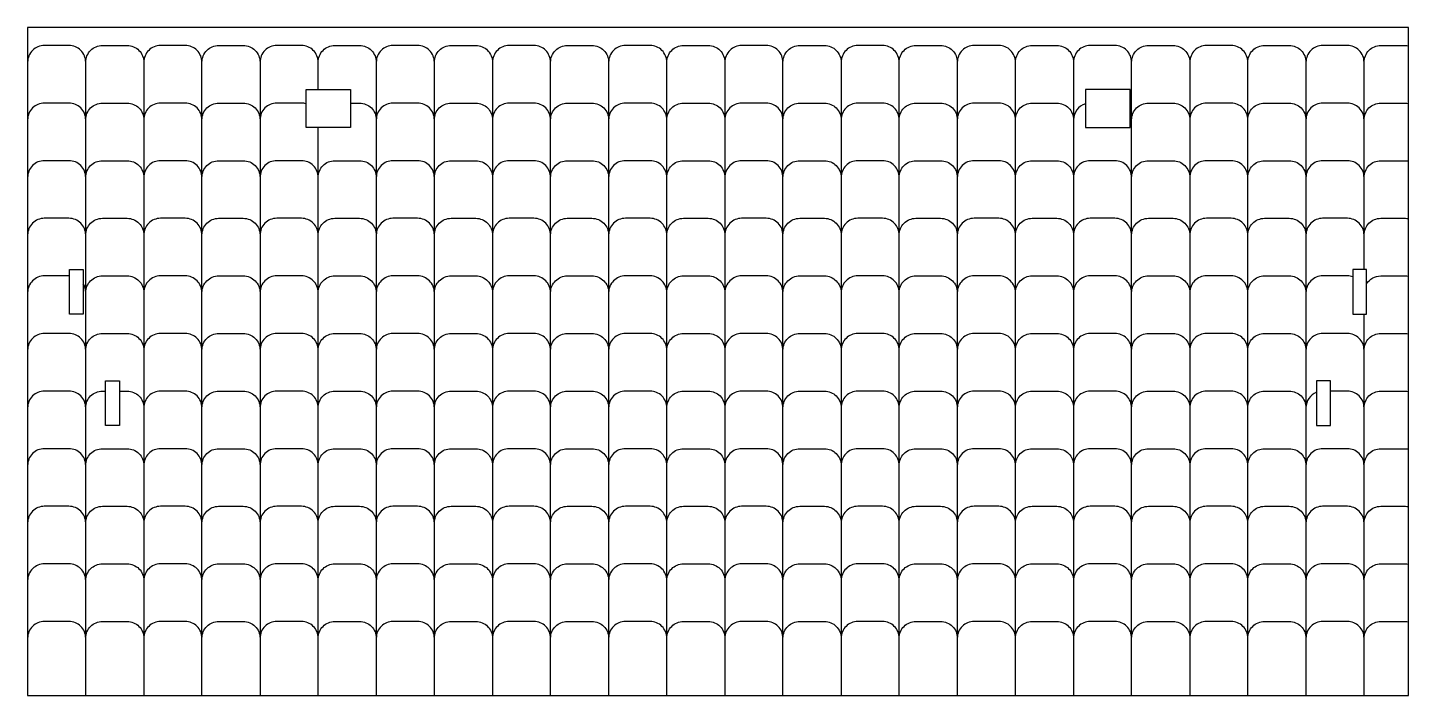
# Model space of a CAD drawing. Extents: x 2649.3 to 2742.3, y 2281.8 to 2353.6.
# Drawn here: x 2716.93 to 2741.73, y 2327.31 to 2339.31 of the extents above; entities that cross this region are included whole.
import ezdxf

# ---------------------------------------------------------------- set-up
doc = ezdxf.new("R2010")
doc.units = 0
doc.header["$MEASUREMENT"] = 0
doc.layers.add('LAYER1', color=18, linetype='CONTINUOUS')

msp = doc.modelspace()

# ---------------------------------------------------------------- linework, layer by layer
at = {"layer": 'LAYER1'}
for points in [[(2716.934, 2339.311), (2716.934, 2327.311), (2741.734, 2327.311), (2741.734, 2339.311)], [(2722.734, 2337.514), (2721.934, 2337.514), (2721.934, 2338.201), (2722.734, 2338.201)], [(2735.934, 2337.514), (2736.734, 2337.514), (2736.734, 2338.201), (2735.934, 2338.201)], [(2717.934, 2334.961), (2717.934, 2334.161), (2717.684, 2334.161), (2717.684, 2334.961)], [(2740.734, 2334.961), (2740.734, 2334.161), (2740.984, 2334.161), (2740.984, 2334.961)], [(2718.584, 2332.961), (2718.584, 2332.161), (2718.334, 2332.161), (2718.334, 2332.961)], [(2740.084, 2332.961), (2740.084, 2332.161), (2740.334, 2332.161), (2740.334, 2332.961)]]:
    msp.add_lwpolyline(points, close=True, dxfattribs=at)
for points in [[(2717.977, 2338.689, 0.414214), (2717.677, 2338.989), (2717.234, 2338.989, 0.414214), (2716.934, 2338.689)], [(2717.977, 2338.689, -0.414214), (2718.277, 2338.989), (2718.721, 2338.989, -0.414214), (2719.021, 2338.689)], [(2720.065, 2338.689, 0.414214), (2719.765, 2338.989), (2719.321, 2338.989, 0.414214), (2719.021, 2338.689)], [(2720.065, 2338.689, -0.414214), (2720.365, 2338.989), (2720.808, 2338.989, -0.414214), (2721.108, 2338.689)], [(2722.152, 2338.689, 0.414214), (2721.852, 2338.989), (2721.408, 2338.989, 0.414214), (2721.108, 2338.689)], [(2722.152, 2338.201), (2722.152, 2338.689, -0.414214), (2722.452, 2338.989), (2722.896, 2338.989, -0.414214), (2723.196, 2338.689)], [(2724.239, 2338.689, 0.414214), (2723.939, 2338.989), (2723.496, 2338.989, 0.414214), (2723.196, 2338.689)], [(2724.239, 2338.689, -0.414214), (2724.539, 2338.989), (2724.983, 2338.989, -0.414214), (2725.283, 2338.689)], [(2726.327, 2338.689, 0.414214), (2726.027, 2338.989), (2725.583, 2338.989, 0.414214), (2725.283, 2338.689)], [(2726.327, 2338.689, -0.414214), (2726.627, 2338.989), (2727.07, 2338.989, -0.414214), (2727.37, 2338.689)], [(2728.414, 2338.689, 0.414214), (2728.114, 2338.989), (2727.67, 2338.989, 0.414214), (2727.37, 2338.689)], [(2728.414, 2338.689, -0.414214), (2728.714, 2338.989), (2729.158, 2338.989, -0.414214), (2729.458, 2338.689)], [(2730.501, 2338.689, 0.414214), (2730.201, 2338.989), (2729.758, 2338.989, 0.414214), (2729.458, 2338.689)], [(2730.501, 2338.689, -0.414214), (2730.801, 2338.989), (2731.245, 2338.989, -0.414214), (2731.545, 2338.689)], [(2732.588, 2338.689, 0.414214), (2732.288, 2338.989), (2731.845, 2338.989, 0.414214), (2731.545, 2338.689)], [(2732.588, 2338.689, -0.414214), (2732.888, 2338.989), (2733.332, 2338.989, -0.414214), (2733.632, 2338.689)], [(2734.676, 2338.689, 0.414214), (2734.376, 2338.989), (2733.932, 2338.989, 0.414214), (2733.632, 2338.689)], [(2734.676, 2338.689, -0.414214), (2734.976, 2338.989), (2735.419, 2338.989, -0.414214), (2735.719, 2338.689)], [(2736.763, 2338.689, 0.414214), (2736.463, 2338.989), (2736.019, 2338.989, 0.414214), (2735.719, 2338.689)], [(2736.763, 2338.689, -0.414214), (2737.063, 2338.989), (2737.507, 2338.989, -0.414214), (2737.807, 2338.689)], [(2738.85, 2338.689, 0.414214), (2738.55, 2338.989), (2738.107, 2338.989, 0.414214), (2737.807, 2338.689)], [(2738.85, 2338.689, -0.414214), (2739.15, 2338.989), (2739.594, 2338.989, -0.414214), (2739.894, 2338.689)], [(2740.938, 2338.689, 0.414214), (2740.638, 2338.989), (2740.194, 2338.989, 0.414214), (2739.894, 2338.689)], [(2740.938, 2338.689, -0.414214), (2741.238, 2338.989), (2741.681, 2338.989, -0.043988), (2741.734, 2338.984)], [(2717.977, 2337.654, 0.414214), (2717.677, 2337.954), (2717.234, 2337.954, 0.414214), (2716.934, 2337.654)], [(2717.977, 2337.654, -0.414214), (2718.277, 2337.954), (2718.721, 2337.954, -0.414214), (2719.021, 2337.654)], [(2720.065, 2337.654, 0.414214), (2719.765, 2337.954), (2719.321, 2337.954, 0.414214), (2719.021, 2337.654)], [(2720.065, 2337.654, -0.414214), (2720.365, 2337.954), (2720.808, 2337.954, -0.414214), (2721.108, 2337.654)], [(2721.934, 2337.943, 0.069122), (2721.852, 2337.954), (2721.408, 2337.954, 0.414214), (2721.108, 2337.654)], [(2722.734, 2337.954), (2722.896, 2337.954, -0.414214), (2723.196, 2337.654)], [(2724.239, 2337.654, 0.414214), (2723.939, 2337.954), (2723.496, 2337.954, 0.414214), (2723.196, 2337.654)], [(2724.239, 2337.654, -0.414214), (2724.539, 2337.954), (2724.983, 2337.954, -0.414214), (2725.283, 2337.654)], [(2726.327, 2337.654, 0.414214), (2726.027, 2337.954), (2725.583, 2337.954, 0.414214), (2725.283, 2337.654)], [(2726.327, 2337.654, -0.414214), (2726.627, 2337.954), (2727.07, 2337.954, -0.414214), (2727.37, 2337.654)], [(2728.414, 2337.654, 0.414214), (2728.114, 2337.954), (2727.67, 2337.954, 0.414214), (2727.37, 2337.654)], [(2728.414, 2337.654, -0.414214), (2728.714, 2337.954), (2729.158, 2337.954, -0.414214), (2729.458, 2337.654)], [(2730.501, 2337.654, 0.414214), (2730.201, 2337.954), (2729.758, 2337.954, 0.414214), (2729.458, 2337.654)], [(2730.501, 2337.654, -0.414214), (2730.801, 2337.954), (2731.245, 2337.954, -0.414214), (2731.545, 2337.654)], [(2732.588, 2337.654, 0.414214), (2732.288, 2337.954), (2731.845, 2337.954, 0.414214), (2731.545, 2337.654)], [(2732.588, 2337.654, -0.414214), (2732.888, 2337.954), (2733.332, 2337.954, -0.414214), (2733.632, 2337.654)], [(2734.676, 2337.654, 0.414214), (2734.376, 2337.954), (2733.932, 2337.954, 0.414214), (2733.632, 2337.654)], [(2734.676, 2337.654, -0.414214), (2734.976, 2337.954), (2735.419, 2337.954, -0.414214), (2735.719, 2337.654)], [(2735.934, 2337.942, 0.331751), (2735.719, 2337.654)], [(2736.763, 2337.654, -0.414214), (2737.063, 2337.954), (2737.507, 2337.954, -0.414214), (2737.807, 2337.654)], [(2738.85, 2337.654, 0.414214), (2738.55, 2337.954), (2738.107, 2337.954, 0.414214), (2737.807, 2337.654)], [(2738.85, 2337.654, -0.414214), (2739.15, 2337.954), (2739.594, 2337.954, -0.414214), (2739.894, 2337.654)], [(2740.938, 2337.654, 0.414214), (2740.638, 2337.954), (2740.194, 2337.954, 0.414214), (2739.894, 2337.654)], [(2740.938, 2337.654, -0.414214), (2741.238, 2337.954), (2741.681, 2337.954, -0.043988), (2741.734, 2337.949)], [(2736.763, 2337.654, 0.111847), (2736.734, 2337.783)], [(2717.977, 2336.619, 0.414214), (2717.677, 2336.919), (2717.234, 2336.919, 0.414214), (2716.934, 2336.619)], [(2717.977, 2336.619, -0.414214), (2718.277, 2336.919), (2718.721, 2336.919, -0.414214), (2719.021, 2336.619)], [(2720.065, 2336.619, 0.414214), (2719.765, 2336.919), (2719.321, 2336.919, 0.414214), (2719.021, 2336.619)], [(2720.065, 2336.619, -0.414214), (2720.365, 2336.919), (2720.808, 2336.919, -0.414214), (2721.108, 2336.619)], [(2722.152, 2336.619, 0.414214), (2721.852, 2336.919), (2721.408, 2336.919, 0.414214), (2721.108, 2336.619)], [(2722.152, 2336.619, -0.414214), (2722.452, 2336.919), (2722.896, 2336.919, -0.414214), (2723.196, 2336.619)], [(2724.239, 2336.619, 0.414214), (2723.939, 2336.919), (2723.496, 2336.919, 0.414214), (2723.196, 2336.619)], [(2724.239, 2336.619, -0.414214), (2724.539, 2336.919), (2724.983, 2336.919, -0.414214), (2725.283, 2336.619)], [(2726.327, 2336.619, 0.414214), (2726.027, 2336.919), (2725.583, 2336.919, 0.414214), (2725.283, 2336.619)], [(2726.327, 2336.619, -0.414214), (2726.627, 2336.919), (2727.07, 2336.919, -0.414214), (2727.37, 2336.619)], [(2728.414, 2336.619, 0.414214), (2728.114, 2336.919), (2727.67, 2336.919, 0.414214), (2727.37, 2336.619)], [(2728.414, 2336.619, -0.414214), (2728.714, 2336.919), (2729.158, 2336.919, -0.414214), (2729.458, 2336.619)], [(2730.501, 2336.619, 0.414214), (2730.201, 2336.919), (2729.758, 2336.919, 0.414214), (2729.458, 2336.619)], [(2730.501, 2336.619, -0.414214), (2730.801, 2336.919), (2731.245, 2336.919, -0.414214), (2731.545, 2336.619)], [(2732.588, 2336.619, 0.414214), (2732.288, 2336.919), (2731.845, 2336.919, 0.414214), (2731.545, 2336.619)], [(2732.588, 2336.619, -0.414214), (2732.888, 2336.919), (2733.332, 2336.919, -0.414214), (2733.632, 2336.619)], [(2734.676, 2336.619, 0.414214), (2734.376, 2336.919), (2733.932, 2336.919, 0.414214), (2733.632, 2336.619)], [(2734.676, 2336.619, -0.414214), (2734.976, 2336.919), (2735.419, 2336.919, -0.414214), (2735.719, 2336.619)], [(2736.763, 2336.619, 0.414214), (2736.463, 2336.919), (2736.019, 2336.919, 0.414214), (2735.719, 2336.619)], [(2736.763, 2336.619, -0.414214), (2737.063, 2336.919), (2737.507, 2336.919, -0.414214), (2737.807, 2336.619)], [(2738.85, 2336.619, 0.414214), (2738.55, 2336.919), (2738.107, 2336.919, 0.414214), (2737.807, 2336.619)], [(2738.85, 2336.619, -0.414214), (2739.15, 2336.919), (2739.594, 2336.919, -0.414214), (2739.894, 2336.619)], [(2740.938, 2336.619, 0.414214), (2740.638, 2336.919), (2740.194, 2336.919, 0.414214), (2739.894, 2336.619)], [(2740.938, 2336.619, -0.414214), (2741.238, 2336.919), (2741.681, 2336.919, -0.043988), (2741.734, 2336.914)], [(2717.977, 2335.584, 0.414214), (2717.677, 2335.884), (2717.234, 2335.884, 0.414214), (2716.934, 2335.584)], [(2717.977, 2335.584, -0.414214), (2718.277, 2335.884), (2718.721, 2335.884, -0.414214), (2719.021, 2335.584)], [(2720.065, 2335.584, 0.414214), (2719.765, 2335.884), (2719.321, 2335.884, 0.414214), (2719.021, 2335.584)], [(2720.065, 2335.584, -0.414214), (2720.365, 2335.884), (2720.808, 2335.884, -0.414214), (2721.108, 2335.584)], [(2722.152, 2335.584, 0.414214), (2721.852, 2335.884), (2721.408, 2335.884, 0.414214), (2721.108, 2335.584)], [(2722.152, 2335.584, -0.414214), (2722.452, 2335.884), (2722.896, 2335.884, -0.414214), (2723.196, 2335.584)], [(2724.239, 2335.584, 0.414214), (2723.939, 2335.884), (2723.496, 2335.884, 0.414214), (2723.196, 2335.584)], [(2724.239, 2335.584, -0.414214), (2724.539, 2335.884), (2724.983, 2335.884, -0.414214), (2725.283, 2335.584)], [(2726.327, 2335.584, 0.414214), (2726.027, 2335.884), (2725.583, 2335.884, 0.414214), (2725.283, 2335.584)], [(2726.327, 2335.584, -0.414214), (2726.627, 2335.884), (2727.07, 2335.884, -0.414214), (2727.37, 2335.584)], [(2728.414, 2335.584, 0.414214), (2728.114, 2335.884), (2727.67, 2335.884, 0.414214), (2727.37, 2335.584)], [(2728.414, 2335.584, -0.414214), (2728.714, 2335.884), (2729.158, 2335.884, -0.414214), (2729.458, 2335.584)], [(2730.501, 2335.584, 0.414214), (2730.201, 2335.884), (2729.758, 2335.884, 0.414214), (2729.458, 2335.584)], [(2730.501, 2335.584, -0.414214), (2730.801, 2335.884), (2731.245, 2335.884, -0.414214), (2731.545, 2335.584)], [(2732.588, 2335.584, 0.414214), (2732.288, 2335.884), (2731.845, 2335.884, 0.414214), (2731.545, 2335.584)], [(2732.588, 2335.584, -0.414214), (2732.888, 2335.884), (2733.332, 2335.884, -0.414214), (2733.632, 2335.584)], [(2734.676, 2335.584, 0.414214), (2734.376, 2335.884), (2733.932, 2335.884, 0.414214), (2733.632, 2335.584)], [(2734.676, 2335.584, -0.414214), (2734.976, 2335.884), (2735.419, 2335.884, -0.414214), (2735.719, 2335.584)], [(2736.763, 2335.584, 0.414214), (2736.463, 2335.884), (2736.019, 2335.884, 0.414214), (2735.719, 2335.584)], [(2736.763, 2335.584, -0.414214), (2737.063, 2335.884), (2737.507, 2335.884, -0.414214), (2737.807, 2335.584)], [(2738.85, 2335.584, 0.414214), (2738.55, 2335.884), (2738.107, 2335.884, 0.414214), (2737.807, 2335.584)], [(2738.85, 2335.584, -0.414214), (2739.15, 2335.884), (2739.594, 2335.884, -0.414214), (2739.894, 2335.584)], [(2740.938, 2335.584, 0.414214), (2740.638, 2335.884), (2740.194, 2335.884, 0.414214), (2739.894, 2335.584)], [(2740.938, 2335.584, -0.414214), (2741.238, 2335.884), (2741.681, 2335.884, -0.043988), (2741.734, 2335.879)], [(2717.684, 2334.849, 0.005295), (2717.677, 2334.849), (2717.234, 2334.849, 0.414214), (2716.934, 2334.549)], [(2717.977, 2334.549, 0.137402), (2717.934, 2334.705)], [(2717.977, 2334.549, -0.414214), (2718.277, 2334.849), (2718.721, 2334.849, -0.414214), (2719.021, 2334.549)], [(2720.065, 2334.549, 0.414214), (2719.765, 2334.849), (2719.321, 2334.849, 0.414214), (2719.021, 2334.549)], [(2720.065, 2334.549, -0.414214), (2720.365, 2334.849), (2720.808, 2334.849, -0.414214), (2721.108, 2334.549)], [(2722.152, 2334.549, 0.414214), (2721.852, 2334.849), (2721.408, 2334.849, 0.414214), (2721.108, 2334.549)], [(2722.152, 2334.549, -0.414214), (2722.452, 2334.849), (2722.896, 2334.849, -0.414214), (2723.196, 2334.549)], [(2724.239, 2334.549, 0.414214), (2723.939, 2334.849), (2723.496, 2334.849, 0.414214), (2723.196, 2334.549)], [(2724.239, 2334.549, -0.414214), (2724.539, 2334.849), (2724.983, 2334.849, -0.414214), (2725.283, 2334.549)], [(2726.327, 2334.549, 0.414214), (2726.027, 2334.849), (2725.583, 2334.849, 0.414214), (2725.283, 2334.549)], [(2726.327, 2334.549, -0.414214), (2726.627, 2334.849), (2727.07, 2334.849, -0.414214), (2727.37, 2334.549)], [(2728.414, 2334.549, 0.414214), (2728.114, 2334.849), (2727.67, 2334.849, 0.414214), (2727.37, 2334.549)], [(2728.414, 2334.549, -0.414214), (2728.714, 2334.849), (2729.158, 2334.849, -0.414214), (2729.458, 2334.549)], [(2730.501, 2334.549, 0.414214), (2730.201, 2334.849), (2729.758, 2334.849, 0.414214), (2729.458, 2334.549)], [(2730.501, 2334.549, -0.414214), (2730.801, 2334.849), (2731.245, 2334.849, -0.414214), (2731.545, 2334.549)], [(2732.588, 2334.549, 0.414214), (2732.288, 2334.849), (2731.845, 2334.849, 0.414214), (2731.545, 2334.549)], [(2732.588, 2334.549, -0.414214), (2732.888, 2334.849), (2733.332, 2334.849, -0.414214), (2733.632, 2334.549)], [(2734.676, 2334.549, 0.414214), (2734.376, 2334.849), (2733.932, 2334.849, 0.414214), (2733.632, 2334.549)], [(2734.676, 2334.549, -0.414214), (2734.976, 2334.849), (2735.419, 2334.849, -0.414214), (2735.719, 2334.549)], [(2736.763, 2334.549, 0.414214), (2736.463, 2334.849), (2736.019, 2334.849, 0.414214), (2735.719, 2334.549)], [(2736.763, 2334.549, -0.414214), (2737.063, 2334.849), (2737.507, 2334.849, -0.414214), (2737.807, 2334.549)], [(2738.85, 2334.549, 0.414214), (2738.55, 2334.849), (2738.107, 2334.849, 0.414214), (2737.807, 2334.549)], [(2738.85, 2334.549, -0.414214), (2739.15, 2334.849), (2739.594, 2334.849, -0.414214), (2739.894, 2334.549)], [(2740.734, 2334.833, 0.081726), (2740.638, 2334.849), (2740.194, 2334.849, 0.414214), (2739.894, 2334.549)], [(2740.984, 2334.709, -0.257711), (2741.238, 2334.849), (2741.681, 2334.849, -0.043988), (2741.734, 2334.844)], [(2717.977, 2333.514, 0.414214), (2717.677, 2333.814), (2717.234, 2333.814, 0.414214), (2716.934, 2333.514)], [(2717.977, 2333.514, -0.414214), (2718.277, 2333.814), (2718.721, 2333.814, -0.414214), (2719.021, 2333.514)], [(2720.065, 2333.514, 0.414214), (2719.765, 2333.814), (2719.321, 2333.814, 0.414214), (2719.021, 2333.514)], [(2720.065, 2333.514, -0.414214), (2720.365, 2333.814), (2720.808, 2333.814, -0.414214), (2721.108, 2333.514)], [(2722.152, 2333.514, 0.414214), (2721.852, 2333.814), (2721.408, 2333.814, 0.414214), (2721.108, 2333.514)], [(2722.152, 2333.514, -0.414214), (2722.452, 2333.814), (2722.896, 2333.814, -0.414214), (2723.196, 2333.514)], [(2724.239, 2333.514, 0.414214), (2723.939, 2333.814), (2723.496, 2333.814, 0.414214), (2723.196, 2333.514)], [(2724.239, 2333.514, -0.414214), (2724.539, 2333.814), (2724.983, 2333.814, -0.414214), (2725.283, 2333.514)], [(2726.327, 2333.514, 0.414214), (2726.027, 2333.814), (2725.583, 2333.814, 0.414214), (2725.283, 2333.514)], [(2726.327, 2333.514, -0.414214), (2726.627, 2333.814), (2727.07, 2333.814, -0.414214), (2727.37, 2333.514)], [(2728.414, 2333.514, 0.414214), (2728.114, 2333.814), (2727.67, 2333.814, 0.414214), (2727.37, 2333.514)], [(2728.414, 2333.514, -0.414214), (2728.714, 2333.814), (2729.158, 2333.814, -0.414214), (2729.458, 2333.514)], [(2730.501, 2333.514, 0.414214), (2730.201, 2333.814), (2729.758, 2333.814, 0.414214), (2729.458, 2333.514)], [(2730.501, 2333.514, -0.414214), (2730.801, 2333.814), (2731.245, 2333.814, -0.414214), (2731.545, 2333.514)], [(2732.588, 2333.514, 0.414214), (2732.288, 2333.814), (2731.845, 2333.814, 0.414214), (2731.545, 2333.514)], [(2732.588, 2333.514, -0.414214), (2732.888, 2333.814), (2733.332, 2333.814, -0.414214), (2733.632, 2333.514)], [(2734.676, 2333.514, 0.414214), (2734.376, 2333.814), (2733.932, 2333.814, 0.414214), (2733.632, 2333.514)], [(2734.676, 2333.514, -0.414214), (2734.976, 2333.814), (2735.419, 2333.814, -0.414214), (2735.719, 2333.514)], [(2736.763, 2333.514, 0.414214), (2736.463, 2333.814), (2736.019, 2333.814, 0.414214), (2735.719, 2333.514)], [(2736.763, 2333.514, -0.414214), (2737.063, 2333.814), (2737.507, 2333.814, -0.414214), (2737.807, 2333.514)], [(2738.85, 2333.514, 0.414214), (2738.55, 2333.814), (2738.107, 2333.814, 0.414214), (2737.807, 2333.514)], [(2738.85, 2333.514, -0.414214), (2739.15, 2333.814), (2739.594, 2333.814, -0.414214), (2739.894, 2333.514)], [(2740.938, 2333.514, 0.414214), (2740.638, 2333.814), (2740.194, 2333.814, 0.414214), (2739.894, 2333.514)], [(2740.938, 2333.514, -0.414214), (2741.238, 2333.814), (2741.681, 2333.814, -0.043988), (2741.734, 2333.809)], [(2717.977, 2332.479, 0.414214), (2717.677, 2332.779), (2717.234, 2332.779, 0.414214), (2716.934, 2332.479)], [(2717.977, 2332.479, -0.414214), (2718.277, 2332.779), (2718.334, 2332.779)], [(2718.584, 2332.779), (2718.721, 2332.779, -0.414214), (2719.021, 2332.479)], [(2720.065, 2332.479, 0.414214), (2719.765, 2332.779), (2719.321, 2332.779, 0.414214), (2719.021, 2332.479)], [(2720.065, 2332.479, -0.414214), (2720.365, 2332.779), (2720.808, 2332.779, -0.414214), (2721.108, 2332.479)], [(2722.152, 2332.479, 0.414214), (2721.852, 2332.779), (2721.408, 2332.779, 0.414214), (2721.108, 2332.479)], [(2722.152, 2332.479, -0.414214), (2722.452, 2332.779), (2722.896, 2332.779, -0.414214), (2723.196, 2332.479)], [(2724.239, 2332.479, 0.414214), (2723.939, 2332.779), (2723.496, 2332.779, 0.414214), (2723.196, 2332.479)], [(2724.239, 2332.479, -0.414214), (2724.539, 2332.779), (2724.983, 2332.779, -0.414214), (2725.283, 2332.479)], [(2726.327, 2332.479, 0.414214), (2726.027, 2332.779), (2725.583, 2332.779, 0.414214), (2725.283, 2332.479)], [(2726.327, 2332.479, -0.414214), (2726.627, 2332.779), (2727.07, 2332.779, -0.414214), (2727.37, 2332.479)], [(2728.414, 2332.479, 0.414214), (2728.114, 2332.779), (2727.67, 2332.779, 0.414214), (2727.37, 2332.479)], [(2728.414, 2332.479, -0.414214), (2728.714, 2332.779), (2729.158, 2332.779, -0.414214), (2729.458, 2332.479)], [(2730.501, 2332.479, 0.414214), (2730.201, 2332.779), (2729.758, 2332.779, 0.414214), (2729.458, 2332.479)], [(2730.501, 2332.479, -0.414214), (2730.801, 2332.779), (2731.245, 2332.779, -0.414214), (2731.545, 2332.479)], [(2732.588, 2332.479, 0.414214), (2732.288, 2332.779), (2731.845, 2332.779, 0.414214), (2731.545, 2332.479)], [(2732.588, 2332.479, -0.414214), (2732.888, 2332.779), (2733.332, 2332.779, -0.414214), (2733.632, 2332.479)], [(2734.676, 2332.479, 0.414214), (2734.376, 2332.779), (2733.932, 2332.779, 0.414214), (2733.632, 2332.479)], [(2734.676, 2332.479, -0.414214), (2734.976, 2332.779), (2735.419, 2332.779, -0.414214), (2735.719, 2332.479)], [(2736.763, 2332.479, 0.414214), (2736.463, 2332.779), (2736.019, 2332.779, 0.414214), (2735.719, 2332.479)], [(2736.763, 2332.479, -0.414214), (2737.063, 2332.779), (2737.507, 2332.779, -0.414214), (2737.807, 2332.479)], [(2738.85, 2332.479, 0.414214), (2738.55, 2332.779), (2738.107, 2332.779, 0.414214), (2737.807, 2332.479)], [(2738.85, 2332.479, -0.414214), (2739.15, 2332.779), (2739.594, 2332.779, -0.414214), (2739.894, 2332.479)], [(2740.084, 2332.758, 0.307847), (2739.894, 2332.479)], [(2740.938, 2332.479, 0.414214), (2740.638, 2332.779), (2740.334, 2332.779)], [(2740.938, 2332.479, -0.414214), (2741.238, 2332.779), (2741.681, 2332.779, -0.043988), (2741.734, 2332.774)], [(2717.977, 2331.444, 0.414214), (2717.677, 2331.744), (2717.234, 2331.744, 0.414214), (2716.934, 2331.444)], [(2717.977, 2331.444, -0.414214), (2718.277, 2331.744), (2718.721, 2331.744, -0.414214), (2719.021, 2331.444)], [(2720.065, 2331.444, 0.414214), (2719.765, 2331.744), (2719.321, 2331.744, 0.414214), (2719.021, 2331.444)], [(2720.065, 2331.444, -0.414214), (2720.365, 2331.744), (2720.808, 2331.744, -0.414214), (2721.108, 2331.444)], [(2722.152, 2331.444, 0.414214), (2721.852, 2331.744), (2721.408, 2331.744, 0.414214), (2721.108, 2331.444)], [(2722.152, 2331.444, -0.414214), (2722.452, 2331.744), (2722.896, 2331.744, -0.414214), (2723.196, 2331.444)], [(2724.239, 2331.444, 0.414214), (2723.939, 2331.744), (2723.496, 2331.744, 0.414214), (2723.196, 2331.444)], [(2724.239, 2331.444, -0.414214), (2724.539, 2331.744), (2724.983, 2331.744, -0.414214), (2725.283, 2331.444)], [(2726.327, 2331.444, 0.414214), (2726.027, 2331.744), (2725.583, 2331.744, 0.414214), (2725.283, 2331.444)], [(2726.327, 2331.444, -0.414214), (2726.627, 2331.744), (2727.07, 2331.744, -0.414214), (2727.37, 2331.444)], [(2728.414, 2331.444, 0.414214), (2728.114, 2331.744), (2727.67, 2331.744, 0.414214), (2727.37, 2331.444)], [(2728.414, 2331.444, -0.414214), (2728.714, 2331.744), (2729.158, 2331.744, -0.414214), (2729.458, 2331.444)], [(2730.501, 2331.444, 0.414214), (2730.201, 2331.744), (2729.758, 2331.744, 0.414214), (2729.458, 2331.444)], [(2730.501, 2331.444, -0.414214), (2730.801, 2331.744), (2731.245, 2331.744, -0.414214), (2731.545, 2331.444)], [(2732.588, 2331.444, 0.414214), (2732.288, 2331.744), (2731.845, 2331.744, 0.414214), (2731.545, 2331.444)], [(2732.588, 2331.444, -0.414214), (2732.888, 2331.744), (2733.332, 2331.744, -0.414214), (2733.632, 2331.444)], [(2734.676, 2331.444, 0.414214), (2734.376, 2331.744), (2733.932, 2331.744, 0.414214), (2733.632, 2331.444)], [(2734.676, 2331.444, -0.414214), (2734.976, 2331.744), (2735.419, 2331.744, -0.414214), (2735.719, 2331.444)], [(2736.763, 2331.444, 0.414214), (2736.463, 2331.744), (2736.019, 2331.744, 0.414214), (2735.719, 2331.444)], [(2736.763, 2331.444, -0.414214), (2737.063, 2331.744), (2737.507, 2331.744, -0.414214), (2737.807, 2331.444)], [(2738.85, 2331.444, 0.414214), (2738.55, 2331.744), (2738.107, 2331.744, 0.414214), (2737.807, 2331.444)], [(2738.85, 2331.444, -0.414214), (2739.15, 2331.744), (2739.594, 2331.744, -0.414214), (2739.894, 2331.444)], [(2740.938, 2331.444, 0.414214), (2740.638, 2331.744), (2740.194, 2331.744, 0.414214), (2739.894, 2331.444)], [(2740.938, 2331.444, -0.414214), (2741.238, 2331.744), (2741.681, 2331.744, -0.043988), (2741.734, 2331.739)], [(2717.977, 2330.409, 0.414214), (2717.677, 2330.709), (2717.234, 2330.709, 0.414214), (2716.934, 2330.409)], [(2717.977, 2330.409, -0.414214), (2718.277, 2330.709), (2718.721, 2330.709, -0.414214), (2719.021, 2330.409)], [(2720.065, 2330.409, 0.414214), (2719.765, 2330.709), (2719.321, 2330.709, 0.414214), (2719.021, 2330.409)], [(2720.065, 2330.409, -0.414214), (2720.365, 2330.709), (2720.808, 2330.709, -0.414214), (2721.108, 2330.409)], [(2722.152, 2330.409, 0.414214), (2721.852, 2330.709), (2721.408, 2330.709, 0.414214), (2721.108, 2330.409)], [(2722.152, 2330.409, -0.414214), (2722.452, 2330.709), (2722.896, 2330.709, -0.414214), (2723.196, 2330.409)], [(2724.239, 2330.409, 0.414214), (2723.939, 2330.709), (2723.496, 2330.709, 0.414214), (2723.196, 2330.409)], [(2724.239, 2330.409, -0.414214), (2724.539, 2330.709), (2724.983, 2330.709, -0.414214), (2725.283, 2330.409)], [(2726.327, 2330.409, 0.414214), (2726.027, 2330.709), (2725.583, 2330.709, 0.414214), (2725.283, 2330.409)], [(2726.327, 2330.409, -0.414214), (2726.627, 2330.709), (2727.07, 2330.709, -0.414214), (2727.37, 2330.409)], [(2728.414, 2330.409, 0.414214), (2728.114, 2330.709), (2727.67, 2330.709, 0.414214), (2727.37, 2330.409)], [(2728.414, 2330.409, -0.414214), (2728.714, 2330.709), (2729.158, 2330.709, -0.414214), (2729.458, 2330.409)], [(2730.501, 2330.409, 0.414214), (2730.201, 2330.709), (2729.758, 2330.709, 0.414214), (2729.458, 2330.409)], [(2730.501, 2330.409, -0.414214), (2730.801, 2330.709), (2731.245, 2330.709, -0.414214), (2731.545, 2330.409)], [(2732.588, 2330.409, 0.414214), (2732.288, 2330.709), (2731.845, 2330.709, 0.414214), (2731.545, 2330.409)], [(2732.588, 2330.409, -0.414214), (2732.888, 2330.709), (2733.332, 2330.709, -0.414214), (2733.632, 2330.409)], [(2734.676, 2330.409, 0.414214), (2734.376, 2330.709), (2733.932, 2330.709, 0.414214), (2733.632, 2330.409)], [(2734.676, 2330.409, -0.414214), (2734.976, 2330.709), (2735.419, 2330.709, -0.414214), (2735.719, 2330.409)], [(2736.763, 2330.409, 0.414214), (2736.463, 2330.709), (2736.019, 2330.709, 0.414214), (2735.719, 2330.409)], [(2736.763, 2330.409, -0.414214), (2737.063, 2330.709), (2737.507, 2330.709, -0.414214), (2737.807, 2330.409)], [(2738.85, 2330.409, 0.414214), (2738.55, 2330.709), (2738.107, 2330.709, 0.414214), (2737.807, 2330.409)], [(2738.85, 2330.409, -0.414214), (2739.15, 2330.709), (2739.594, 2330.709, -0.414214), (2739.894, 2330.409)], [(2740.938, 2330.409, 0.414214), (2740.638, 2330.709), (2740.194, 2330.709, 0.414214), (2739.894, 2330.409)], [(2740.938, 2330.409, -0.414214), (2741.238, 2330.709), (2741.681, 2330.709, -0.043988), (2741.734, 2330.704)], [(2717.977, 2329.374, 0.414214), (2717.677, 2329.674), (2717.234, 2329.674, 0.414214), (2716.934, 2329.374)], [(2717.977, 2329.374, -0.414214), (2718.277, 2329.674), (2718.721, 2329.674, -0.414214), (2719.021, 2329.374)], [(2720.065, 2329.374, 0.414214), (2719.765, 2329.674), (2719.321, 2329.674, 0.414214), (2719.021, 2329.374)], [(2720.065, 2329.374, -0.414214), (2720.365, 2329.674), (2720.808, 2329.674, -0.414214), (2721.108, 2329.374)], [(2722.152, 2329.374, 0.414214), (2721.852, 2329.674), (2721.408, 2329.674, 0.414214), (2721.108, 2329.374)], [(2722.152, 2329.374, -0.414214), (2722.452, 2329.674), (2722.896, 2329.674, -0.414214), (2723.196, 2329.374)], [(2724.239, 2329.374, 0.414214), (2723.939, 2329.674), (2723.496, 2329.674, 0.414214), (2723.196, 2329.374)], [(2724.239, 2329.374, -0.414214), (2724.539, 2329.674), (2724.983, 2329.674, -0.414214), (2725.283, 2329.374)], [(2726.327, 2329.374, 0.414214), (2726.027, 2329.674), (2725.583, 2329.674, 0.414214), (2725.283, 2329.374)], [(2726.327, 2329.374, -0.414214), (2726.627, 2329.674), (2727.07, 2329.674, -0.414214), (2727.37, 2329.374)], [(2728.414, 2329.374, 0.414214), (2728.114, 2329.674), (2727.67, 2329.674, 0.414214), (2727.37, 2329.374)], [(2728.414, 2329.374, -0.414214), (2728.714, 2329.674), (2729.158, 2329.674, -0.414214), (2729.458, 2329.374)], [(2730.501, 2329.374, 0.414214), (2730.201, 2329.674), (2729.758, 2329.674, 0.414214), (2729.458, 2329.374)], [(2730.501, 2329.374, -0.414214), (2730.801, 2329.674), (2731.245, 2329.674, -0.414214), (2731.545, 2329.374)], [(2732.588, 2329.374, 0.414214), (2732.288, 2329.674), (2731.845, 2329.674, 0.414214), (2731.545, 2329.374)], [(2732.588, 2329.374, -0.414214), (2732.888, 2329.674), (2733.332, 2329.674, -0.414214), (2733.632, 2329.374)], [(2734.676, 2329.374, 0.414214), (2734.376, 2329.674), (2733.932, 2329.674, 0.414214), (2733.632, 2329.374)], [(2734.676, 2329.374, -0.414214), (2734.976, 2329.674), (2735.419, 2329.674, -0.414214), (2735.719, 2329.374)], [(2736.763, 2329.374, 0.414214), (2736.463, 2329.674), (2736.019, 2329.674, 0.414214), (2735.719, 2329.374)], [(2736.763, 2329.374, -0.414214), (2737.063, 2329.674), (2737.507, 2329.674, -0.414214), (2737.807, 2329.374)], [(2738.85, 2329.374, 0.414214), (2738.55, 2329.674), (2738.107, 2329.674, 0.414214), (2737.807, 2329.374)], [(2738.85, 2329.374, -0.414214), (2739.15, 2329.674), (2739.594, 2329.674, -0.414214), (2739.894, 2329.374)], [(2740.938, 2329.374, 0.414214), (2740.638, 2329.674), (2740.194, 2329.674, 0.414214), (2739.894, 2329.374)], [(2740.938, 2329.374, -0.414214), (2741.238, 2329.674), (2741.681, 2329.674, -0.043988), (2741.734, 2329.669)], [(2717.977, 2328.339, 0.414214), (2717.677, 2328.639), (2717.234, 2328.639, 0.414214), (2716.934, 2328.339)], [(2717.977, 2328.339, -0.414214), (2718.277, 2328.639), (2718.721, 2328.639, -0.414214), (2719.021, 2328.339)], [(2720.065, 2328.339, 0.414214), (2719.765, 2328.639), (2719.321, 2328.639, 0.414214), (2719.021, 2328.339)], [(2720.065, 2328.339, -0.414214), (2720.365, 2328.639), (2720.808, 2328.639, -0.414214), (2721.108, 2328.339)], [(2722.152, 2328.339, 0.414214), (2721.852, 2328.639), (2721.408, 2328.639, 0.414214), (2721.108, 2328.339)], [(2722.152, 2328.339, -0.414214), (2722.452, 2328.639), (2722.896, 2328.639, -0.414214), (2723.196, 2328.339)], [(2724.239, 2328.339, 0.414214), (2723.939, 2328.639), (2723.496, 2328.639, 0.414214), (2723.196, 2328.339)], [(2724.239, 2328.339, -0.414214), (2724.539, 2328.639), (2724.983, 2328.639, -0.414214), (2725.283, 2328.339)], [(2726.327, 2328.339, 0.414214), (2726.027, 2328.639), (2725.583, 2328.639, 0.414214), (2725.283, 2328.339)], [(2726.327, 2328.339, -0.414214), (2726.627, 2328.639), (2727.07, 2328.639, -0.414214), (2727.37, 2328.339)], [(2728.414, 2328.339, 0.414214), (2728.114, 2328.639), (2727.67, 2328.639, 0.414214), (2727.37, 2328.339)], [(2728.414, 2328.339, -0.414214), (2728.714, 2328.639), (2729.158, 2328.639, -0.414214), (2729.458, 2328.339)], [(2730.501, 2328.339, 0.414214), (2730.201, 2328.639), (2729.758, 2328.639, 0.414214), (2729.458, 2328.339)], [(2730.501, 2328.339, -0.414214), (2730.801, 2328.639), (2731.245, 2328.639, -0.414214), (2731.545, 2328.339)], [(2732.588, 2328.339, 0.414214), (2732.288, 2328.639), (2731.845, 2328.639, 0.414214), (2731.545, 2328.339)], [(2732.588, 2328.339, -0.414214), (2732.888, 2328.639), (2733.332, 2328.639, -0.414214), (2733.632, 2328.339)], [(2734.676, 2328.339, 0.414214), (2734.376, 2328.639), (2733.932, 2328.639, 0.414214), (2733.632, 2328.339)], [(2734.676, 2328.339, -0.414214), (2734.976, 2328.639), (2735.419, 2328.639, -0.414214), (2735.719, 2328.339)], [(2736.763, 2328.339, 0.414214), (2736.463, 2328.639), (2736.019, 2328.639, 0.414214), (2735.719, 2328.339)], [(2736.763, 2328.339, -0.414214), (2737.063, 2328.639), (2737.507, 2328.639, -0.414214), (2737.807, 2328.339)], [(2738.85, 2328.339, 0.414214), (2738.55, 2328.639), (2738.107, 2328.639, 0.414214), (2737.807, 2328.339)], [(2738.85, 2328.339, -0.414214), (2739.15, 2328.639), (2739.594, 2328.639, -0.414214), (2739.894, 2328.339)], [(2740.938, 2328.339, 0.414214), (2740.638, 2328.639), (2740.194, 2328.639, 0.414214), (2739.894, 2328.339)], [(2740.938, 2328.339, -0.414214), (2741.238, 2328.639), (2741.681, 2328.639, -0.043988), (2741.734, 2328.634)]]:
    msp.add_lwpolyline(points, format="xyb", dxfattribs=at)
for points in [[(2717.977, 2327.311), (2717.977, 2338.689)], [(2719.021, 2338.689), (2719.021, 2327.311)], [(2720.065, 2327.311), (2720.065, 2338.689)], [(2721.108, 2338.689), (2721.108, 2327.311)], [(2723.196, 2338.689), (2723.196, 2327.311)], [(2724.239, 2327.311), (2724.239, 2338.689)], [(2725.283, 2338.689), (2725.283, 2327.311)], [(2726.327, 2327.311), (2726.327, 2338.689)], [(2727.37, 2338.689), (2727.37, 2327.311)], [(2728.414, 2327.311), (2728.414, 2338.689)], [(2729.458, 2338.689), (2729.458, 2327.311)], [(2730.501, 2327.311), (2730.501, 2338.689)], [(2731.545, 2338.689), (2731.545, 2327.311)], [(2732.588, 2327.311), (2732.588, 2338.689)], [(2733.632, 2338.689), (2733.632, 2327.311)], [(2734.676, 2327.311), (2734.676, 2338.689)], [(2735.719, 2338.689), (2735.719, 2327.311)], [(2736.763, 2327.311), (2736.763, 2338.689)], [(2737.807, 2338.689), (2737.807, 2327.311)], [(2738.85, 2327.311), (2738.85, 2338.689)], [(2739.894, 2338.689), (2739.894, 2327.311)], [(2740.938, 2334.961), (2740.938, 2338.689)], [(2722.152, 2327.311), (2722.152, 2337.514)], [(2740.938, 2327.311), (2740.938, 2334.161)]]:
    msp.add_lwpolyline(points, dxfattribs=at)

doc.saveas('drawing.dxf')
